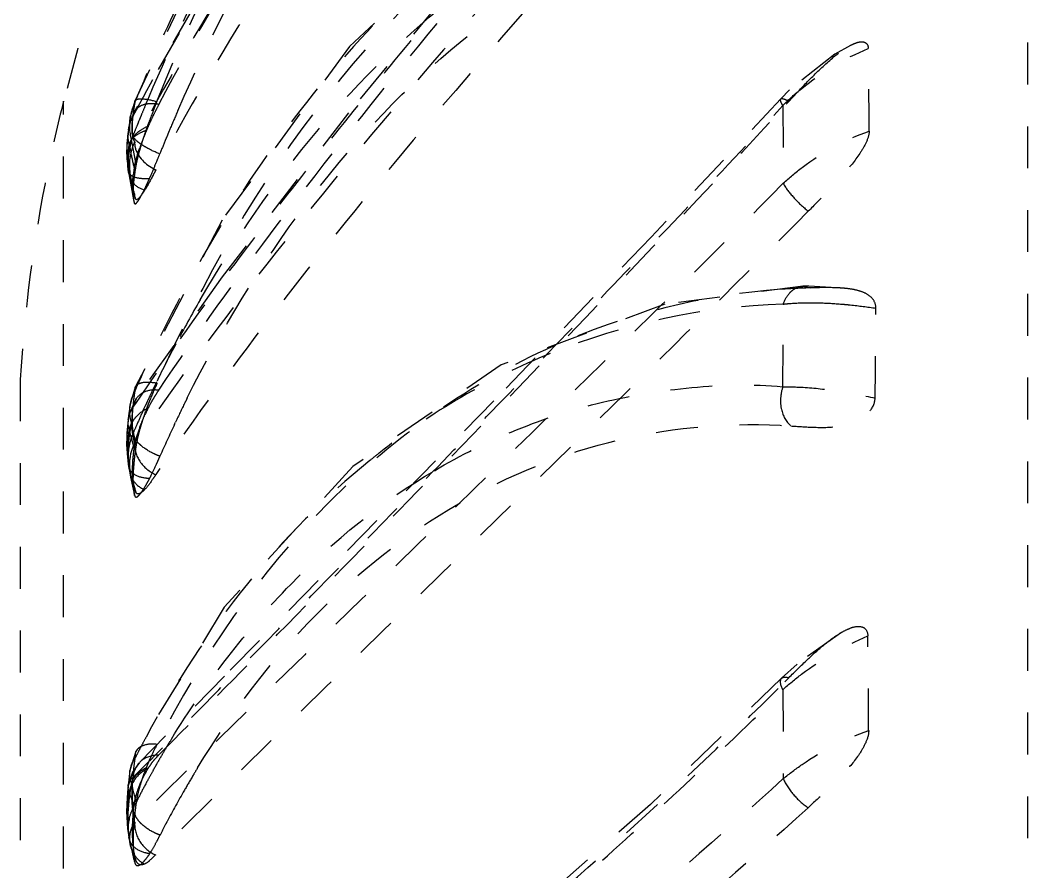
# Model space of a CAD drawing. Header units: millimetres. Extents: x 723 to 11228, y -2384 to 1578.
# Drawn here: x 4627.91 to 4667.21, y -679.87 to -646.64 of the extents above; entities that cross this region are included whole.
import ezdxf

# ---------------------------------------------------------------- set-up
doc = ezdxf.new("R2010")
doc.units = ezdxf.units.MM
doc.header["$LTSCALE"] = 16.335
doc.linetypes.add('HIDDEN', pattern=[0.2, 0.1, -0.1])
doc.layers.add('DEFAULT_2', color=8, linetype='HIDDEN')

msp = doc.modelspace()

# ---------------------------------------------------------------- linework, layer by layer
at = {"layer": 'DEFAULT_2', "color": 8, "linetype": 'HIDDEN'}
for p, q in [((4667.211, -868.043), (4667.211, -595.446)), ((4629.606, -813.679), (4629.606, -649.81)), ((4632.384, -649.801), (4632.218, -650.382)), ((4632.381, -649.864), (4632.384, -649.801)), ((4632.384, -649.801), (4632.384, -649.801)), ((4632.899, -649.719), (4632.924, -649.659)), ((4657.576, -649.72), (4657.576, -649.72)), ((4657.656, -649.973), (4657.673, -653.009)), ((4657.79, -649.923), (4657.892, -649.813)), ((4632.363, -650.224), (4632.309, -650.399)), ((4632.363, -650.224), (4632.363, -650.224)), ((4632.531, -650.605), (4632.562, -650.528)), ((4632.434, -652.274), (4632.255, -651.301)), ((4632.125, -652.494), (4632.331, -653.648)), ((4632.125, -652.495), (4632.167, -652.62)), ((4632.148, -652.615), (4632.327, -653.43)), ((4632.255, -652.887), (4632.148, -652.616)), ((4632.375, -653.794), (4632.316, -653.461)), ((4632.422, -653.635), (4632.329, -653.427)), ((4632.331, -653.648), (4632.375, -653.794)), ((4658.441, -657.025), (4658.443, -657.025)), ((4658.443, -657.025), (4658.741, -657.086)), ((4657.656, -660.948), (4657.673, -657.72)), ((4627.912, -660.656), (4627.912, -802.833)), ((4632.399, -660.964), (4632.203, -661.635)), ((4632.381, -661.115), (4632.398, -660.964)), ((4632.44, -660.983), (4632.381, -661.115)), ((4632.398, -660.964), (4632.399, -660.964)), ((4632.965, -661.315), (4633.004, -661.233)), ((4632.203, -661.635), (4632.203, -661.634)), ((4632.429, -661.419), (4632.309, -661.759)), ((4632.43, -661.418), (4632.429, -661.419)), ((4632.711, -661.865), (4632.749, -661.782)), ((4632.749, -661.782), (4632.786, -661.701)), ((4632.128, -662.224), (4632.129, -662.217)), ((4633.935, -662.403), (4633.974, -662.321)), ((4632.361, -663.328), (4632.295, -663.097)), ((4632.145, -664.027), (4632.356, -665.093)), ((4632.146, -664.029), (4632.167, -664.117)), ((4632.203, -664.301), (4632.167, -664.117)), ((4632.235, -664.467), (4632.203, -664.301)), ((4632.205, -664.301), (4632.375, -664.924)), ((4632.255, -664.457), (4632.205, -664.303)), ((4632.307, -664.828), (4632.235, -664.467)), ((4632.352, -665.058), (4632.307, -664.828)), ((4632.42, -665.054), (4632.377, -664.919)), ((4632.377, -665.187), (4632.352, -665.058)), ((4632.356, -665.093), (4632.377, -665.187)), ((4657.608, -672.317), (4657.609, -672.316)), ((4657.73, -672.452), (4657.887, -672.295)), ((4657.656, -672.761), (4657.673, -676.231)), ((4632.427, -675.174), (4632.195, -675.908)), ((4632.381, -675.454), (4632.427, -675.174)), ((4632.427, -675.174), (4632.427, -675.174)), ((4632.195, -675.908), (4632.195, -675.908)), ((4633.094, -675.914), (4633.119, -675.869)), ((4632.124, -676.518), (4632.125, -676.516)), ((4632.35, -677.323), (4632.381, -677.26)), ((4632.167, -678.57), (4632.153, -678.503)), ((4632.198, -678.703), (4632.167, -678.57)), ((4632.222, -678.86), (4632.278, -679.037)), ((4632.224, -678.866), (4632.222, -678.86)), ((4632.255, -678.967), (4632.224, -678.866)), ((4632.267, -679), (4632.236, -678.864)), ((4632.255, -678.967), (4632.278, -679.037))]:
    msp.add_line(p, q, dxfattribs=at)
for points in [[(4657.569, -615.948), (4652.509, -621.678), (4646.338, -629.184), (4640.661, -636.805), (4635.723, -644.315), (4632.363, -650.224)], [(4657.973, -620.336), (4652.679, -623.315), (4646.375, -628.414), (4640.658, -634.917), (4635.73, -642.659), (4632.384, -649.801)], [(4657.564, -630.652), (4652.523, -636.318), (4646.373, -643.415), (4640.712, -650.266), (4635.785, -656.661), (4632.429, -661.419)], [(4658.185, -636.608), (4652.859, -638.49), (4646.512, -642.309), (4640.755, -647.668), (4635.784, -654.444), (4632.398, -660.964)], [(4660.298, -647.627), (4659.687, -647.976), (4657.918, -649.367), (4657.576, -649.72)], [(4657.576, -649.72), (4652.526, -655.107), (4646.389, -661.496)], [(4632.218, -650.38), (4632.203, -650.464), (4632.102, -651.171), (4632.066, -651.801), (4632.109, -652.401), (4632.125, -652.495)], [(4632.363, -650.224), (4632.204, -650.614), (4632.136, -650.929)], [(4632.137, -650.923), (4632.079, -651.445), (4632.073, -652.056), (4632.148, -652.614)], [(4658.443, -657.025), (4653.058, -657.723), (4646.677, -660.086), (4640.888, -664.052), (4635.872, -669.548), (4632.427, -675.174)], [(4660.183, -657.117), (4658.664, -657.022), (4658.441, -657.025)], [(4632.204, -661.634), (4632.14, -662.084), (4632.083, -662.661), (4632.066, -663.199), (4632.096, -663.708), (4632.145, -664.027)], [(4632.43, -661.418), (4632.176, -661.976), (4632.128, -662.224)], [(4646.389, -661.496), (4635.879, -672.237), (4632.574, -675.593)], [(4632.129, -662.217), (4632.079, -662.75), (4632.071, -663.397), (4632.141, -664.022), (4632.203, -664.295)], [(4659.948, -670.524), (4658.209, -671.759), (4657.608, -672.317)], [(4657.609, -672.316), (4652.492, -677.239), (4646.358, -682.643), (4640.794, -687.055), (4636.04, -690.345), (4632.904, -692.124)], [(4632.195, -675.908), (4632.097, -676.756), (4632.066, -677.507), (4632.104, -678.186), (4632.153, -678.503)], [(4632.571, -675.596), (4632.29, -675.98), (4632.125, -676.516)], [(4632.124, -676.518), (4632.072, -677.19), (4632.081, -677.958), (4632.187, -678.71), (4632.224, -678.868)]]:
    msp.add_lwpolyline(points, dxfattribs=at)
for centre, radius, start, end in [((4722.236, -673.696), 95.66, 125.11487, 165.54039), ((4698.424, -676.515), 71.217, 154.40753, 157.69983), ((4416.7, -651.808), 244.323, 0.19642, 0.95117), ((4699.833, -677.113), 72.748, 157.68542, 158.00198), ((4634.263, -650.741), 2.077, 155.0032, 169.9005), ((4691.237, -674.474), 63.373, 157.25172, 157.61208), ((4691.457, -674.566), 63.612, 157.00838, 157.25179), ((4647.594, -657.458), 16.136, 152.189, 153.2882), ((4691.051, -674.397), 63.172, 157.61217, 157.79987), ((4644.268, -655.789), 12.415, 153.2684, 154.7176), ((4698.233, -677.973), 69.933, 156.58911, 157.20331), ((4690.735, -674.269), 62.831, 158.04467, 158.41814), ((4690.892, -674.332), 63, 157.87592, 158.04476), ((4645.584, -656.258), 13.808, 156.6428, 157.9767), ((4646.671, -655.76), 14.668, 160.1201, 160.831), ((4649.313, -656.714), 17.478, 159.6574, 160.1242), ((4641.968, -654.701), 9.871, 154.7261, 156.618), ((4633.596, -651.131), 1.473, 172.114, 179.4948), ((4634.697, -652.117), 2.574, 158.1151, 169.3143), ((4644.668, -655.889), 12.82, 157.9688, 159.3073), ((4648.55, -656.416), 16.658, 160.822, 162.1976), ((4698.903, -678.255), 70.659, 157.42617, 157.57708), ((4698.699, -678.17), 70.439, 157.20283, 157.42621), ((4646.365, -648.789), 14.453, 190.7863, 192.0482), ((4643.016, -655.268), 11.055, 159.2972, 160.7299), ((4645.758, -655.519), 13.726, 162.1971, 163.3423), ((4699.243, -678.394), 71.027, 157.57737, 158.06338), ((4634.764, -652.131), 2.642, 169.2784, 179.6315), ((4642.592, -654.577), 10.423, 163.3171, 164.8539), ((4561.444, -622.926), 77.517, 337.81128, 338.08277), ((4634.83, -652.13), 2.708, 179.6735, 190.4254), ((4703.641, -640.371), 72.516, 189.72441, 190.03637), ((4639.062, -653.435), 6.779, 171.1611, 173.3893), ((4846.051, -614.954), 217.177, 190.09174, 190.21286), ((4619.855, -646.975), 14.348, 334.7891, 335.3448), ((4617.406, -645.851), 17.043, 335.3432, 335.8157), ((4659.453, -683.527), 26.449, 94.0354, 113.9904), ((4659.491, -683.893), 26.817, 92.2218, 94.0618), ((4659.494, -683.966), 26.89, 91.6064, 92.2223), ((4659.411, -680.609), 23.532, 90.635, 91.6332), ((4680.299, -683.703), 52.364, 150.037, 152.1789), ((4658.516, -684.077), 26.371, 91.8313, 112.1312), ((4364.723, -656.822), 296.566, 359.11816, 359.79538), ((4678.096, -682.536), 49.871, 152.1831, 154.1066), ((4658.769, -684.738), 27.078, 112.1002, 120.2446), ((4685.454, -684.514), 58.002, 155.53414, 155.74876), ((4685.66, -684.607), 58.228, 155.74883, 156.06394), ((4677.119, -682.057), 48.783, 154.3666, 154.7301), ((4677.287, -682.138), 48.969, 154.1124, 154.3666), ((4633.726, -661.87), 1.541, 151.1721, 171.1887), ((4676.901, -681.955), 48.542, 154.8378, 155.1989), ((4638.366, -664.55), 6.128, 147.9366, 150.4596), ((4639.766, -665.423), 7.777, 146.0393, 147.9657), ((4682.546, -685.239), 53.707, 153.626, 153.8542), ((4659.257, -685.592), 28.062, 120.2283, 128.1727), ((4639.996, -665.289), 7.914, 153.7079, 155.7893), ((4676.802, -681.909), 48.433, 155.199, 155.3397), ((4641.911, -665.137), 9.666, 159.573, 160.077), ((4643.059, -665.567), 10.892, 158.6515, 159.5623), ((4637.531, -664.074), 5.166, 150.4892, 153.6769), ((4644.935, -666.299), 12.906, 158.1534, 158.6585), ((4683.146, -685.532), 54.375, 153.8555, 154.7307), ((4676.615, -681.824), 48.227, 155.5535, 156.2331), ((4643.36, -665.69), 11.217, 161.7409, 162.3332), ((4644.193, -665.967), 12.094, 160.0667, 161.7322), ((4633.007, -662.328), 0.885, 173.2215, 179.3553), ((4676.499, -681.772), 48.1, 156.2333, 156.7365), ((4638.234, -664.61), 6.026, 159.8676, 162.1699), ((4640.734, -664.898), 8.473, 163.4345, 165.3889), ((4642.468, -665.407), 10.28, 162.3259, 163.4683), ((4684.494, -686.164), 55.863, 154.8278, 156.2416), ((4634.301, -663.652), 2.177, 156.2211, 166.4029), ((4634.362, -663.669), 2.24, 166.3509, 179.591), ((4633.281, -662.4), 1.057, 215.5211, 218.8131), ((4634.412, -663.667), 2.29, 179.6402, 191.3404), ((4602.266, -650.015), 33.96, 335.7426, 336.1352), ((4586.847, -643.181), 50.826, 336.1226, 336.241), ((4660.106, -686.722), 29.475, 128.1116, 129.0233), ((4907.39, -589.562), 285.146, 195.22771, 195.35261), ((4626.004, -660.876), 7.855, 331.1289, 332.3167), ((4636.195, -664.567), 3.882, 180.8325, 182.3631), ((4627.24, -661.555), 6.445, 330.3706, 331.1127), ((4337.296, -675.328), 323.708, 0.17241, 0.82587), ((4670.034, -694.643), 42.26, 151.6993, 152.1708), ((4663.763, -693.054), 35.135, 148.4879, 149.1531), ((4670.319, -694.794), 42.583, 152.1708, 152.6256), ((4663.414, -692.846), 34.728, 149.1534, 149.721), ((4633.337, -676.13), 1.171, 144.7074, 150.4602), ((4670.573, -694.925), 42.869, 152.6255, 152.9862), ((4633.162, -676.167), 0.822, 127.3924, 135.7243), ((4639.835, -678.604), 7.547, 155.604, 157.4929), ((4635.752, -677.738), 3.439, 135.2393, 138.729), ((4663.157, -692.695), 34.43, 149.7211, 150.2601), ((4633.144, -676.045), 0.959, 162.1917, 171.8081), ((4640.613, -678.89), 8.375, 158.3339, 160.6051), ((4636.562, -678.068), 4.292, 148.7197, 152.0002), ((4638.817, -678.177), 6.443, 157.5341, 158.3363), ((4662.766, -692.474), 33.98, 150.8335, 151.5383), ((4635.068, -677.162), 2.544, 143.265, 148.6918), ((4662.962, -692.584), 34.206, 150.2603, 150.747), ((4666.974, -695.424), 37.653, 148.607, 149.1232), ((4639.806, -678.618), 7.524, 162.1804, 162.8811), ((4662.613, -692.391), 33.807, 151.5383, 152.5109), ((4640.199, -678.746), 7.937, 160.5993, 162.1716), ((4667.531, -695.756), 38.301, 149.1246, 150.1333), ((4309.82, -754.917), 331.857, 13.55169, 13.68563), ((4637.54, -677.995), 5.174, 165.2566, 168.1338), ((4639.012, -678.378), 6.694, 162.843, 165.2911), ((4668.672, -696.407), 39.615, 150.139, 152.1467), ((4662.544, -692.356), 33.729, 152.5112, 153.4144), ((4662.559, -692.363), 33.746, 153.5337, 153.6892), ((4633.823, -678.181), 1.701, 166.6264, 190.7931), ((4633.348, -677.177), 1.071, 204.6729, 210.0562), ((4669.525, -696.863), 40.583, 152.1394, 152.3195), ((4669.862, -697.039), 40.963, 152.3202, 152.982), ((4615.854, -669.519), 19.652, 332.166, 333.0326), ((4555.073, -696.828), 79.227, 13.10496, 13.22459), ((4722.982, -644.79), 96.951, 200.64171, 200.9119), ((4638.175, -678.684), 5.86, 181.0911, 181.9164)]:
    msp.add_arc(centre, radius, start, end, dxfattribs=at)
for points, knots in [([(4632.309, -650.399), (4633.03, -649.047), (4634.561, -646.269), (4637.124, -642.093), (4639.999, -637.794), (4643.143, -633.412), (4646.531, -628.998), (4650.104, -624.587), (4653.818, -620.227), (4656.382, -617.384), (4657.656, -615.958)], [0, 0, 0, 0, 0.107216, 0.221933, 0.342767, 0.469025, 0.599271, 0.7321, 0.866188, 1, 1, 1, 1]), ([(4633.322, -649.93), (4634.758, -647.206), (4638.076, -641.593), (4646.007, -630.191), (4652.967, -621.898), (4657.908, -616.429)], [0, 0, 0, 0, 0.221833, 0.469016, 1, 1, 1, 1]), ([(4657.673, -617.753), (4655.081, -620.518), (4650.082, -626.088), (4643.189, -634.595), (4637.248, -642.986), (4633.849, -648.635), (4632.381, -651.39)], [0, 0, 0, 0, 0.269467, 0.53195, 0.778065, 1, 1, 1, 1]), ([(4658.665, -618.624), (4653.508, -624.115), (4646.28, -632.468), (4638.083, -644.021), (4634.678, -649.714), (4633.208, -652.487)], [0, 0, 0, 0, 0.532119, 0.778323, 1, 1, 1, 1]), ([(4634.057, -650.187), (4635.38, -647.133), (4638.386, -641.367), (4645.611, -631.779), (4652.807, -626.295), (4657.956, -624.271)], [0, 0, 0, 0, 0.27747, 0.53875, 1, 1, 1, 1]), ([(4633.243, -649.823), (4635.022, -645.402), (4639.279, -637.176), (4645.315, -630.102), (4648.624, -627.169)], [0, 0, 0, 0, 0.518704, 1, 1, 1, 1]), ([(4632.309, -661.759), (4633.048, -660.685), (4634.599, -658.419), (4637.162, -654.957), (4640.036, -651.271), (4643.178, -647.392), (4646.565, -643.365), (4650.136, -639.22), (4653.849, -635), (4656.397, -632.194), (4657.656, -630.759)], [0, 0, 0, 0, 0.097597, 0.20555, 0.322387, 0.447466, 0.579245, 0.716276, 0.857062, 1, 1, 1, 1]), ([(4633.316, -661.078), (4634.804, -658.867), (4638.213, -654.162), (4646.305, -644.011), (4653.125, -636.268), (4657.899, -630.915)], [0, 0, 0, 0, 0.20539, 0.447368, 1, 1, 1, 1]), ([(4657.673, -633.228), (4655.121, -635.934), (4650.203, -641.224), (4643.321, -648.992), (4637.389, -656.228), (4633.901, -660.93), (4632.381, -663.158)], [0, 0, 0, 0, 0.284497, 0.552486, 0.793712, 1, 1, 1, 1]), ([(4658.655, -634.229), (4653.659, -639.52), (4646.574, -647.214), (4638.221, -657.39), (4634.724, -662.13), (4633.202, -664.373)], [0, 0, 0, 0, 0.552834, 0.794125, 1, 1, 1, 1]), ([(4632.924, -649.659), (4633.852, -647.48), (4635.907, -643.292), (4638.394, -639.344), (4639.734, -637.49)], [0, 0, 0, 0, 0.508798, 1, 1, 1, 1]), ([(4649.24, -640.704), (4647.504, -641.758), (4644.137, -644.242), (4639.676, -648.854), (4635.772, -654.319), (4633.627, -658.367), (4632.66, -660.493)], [0, 0, 0, 0, 0.232815, 0.476628, 0.732384, 1, 1, 1, 1]), ([(4648.659, -641.286), (4645.353, -643.536), (4639.228, -649.463), (4635.007, -656.801), (4633.249, -660.804)], [0, 0, 0, 0, 0.477711, 1, 1, 1, 1]), ([(4634.429, -661.381), (4635.743, -658.731), (4638.708, -653.812), (4644.352, -647.695), (4650.814, -643.365), (4655.596, -641.792), (4657.964, -641.399)], [0, 0, 0, 0, 0.277492, 0.535302, 0.774794, 1, 1, 1, 1]), ([(4634.934, -657.55), (4636.279, -655.216), (4639.235, -650.882), (4642.983, -647.192), (4644.966, -645.634)], [0, 0, 0, 0, 0.516525, 1, 1, 1, 1]), ([(4658.624, -649.038), (4658.886, -648.769), (4659.407, -648.259), (4659.982, -647.792), (4660.298, -647.626)], [0, 0, 0, 0, 0.513025, 1, 1, 1, 1]), ([(4660.298, -647.626), (4660.373, -647.587), (4660.52, -647.522), (4660.737, -647.468), (4660.954, -647.539), (4660.987, -647.685), (4660.988, -647.753)], [0, 0, 0, 0, 0.294391, 0.552686, 0.765875, 1, 1, 1, 1]), ([(4657.656, -649.973), (4657.89, -649.738), (4658.886, -648.84), (4660.058, -648.138), (4660.989, -647.752)], [0, 0, 0, 0, 0.247368, 1, 1, 1, 1]), ([(4629.606, -649.809), (4629.376, -650.703), (4628.553, -654.273), (4628.083, -657.922), (4627.912, -660.656)], [0, 0, 0, 0, 0.252037, 1, 1, 1, 1]), ([(4632.381, -649.864), (4632.365, -649.959), (4632.315, -650.286), (4632.272, -650.616), (4632.275, -650.85)], [0, 0, 0, 0, 0.293491, 1, 1, 1, 1]), ([(4632.309, -676.178), (4633.071, -675.441), (4634.645, -673.788), (4637.206, -671.191), (4640.077, -668.276), (4643.215, -665.066), (4646.601, -661.601), (4650.17, -657.9), (4653.881, -654.002), (4656.411, -651.355), (4657.656, -649.973)], [0, 0, 0, 0, 0.087211, 0.187759, 0.300157, 0.42383, 0.55718, 0.698745, 0.846899, 1, 1, 1, 1]), ([(4633.321, -649.932), (4633.222, -649.912), (4633.026, -649.893), (4632.745, -649.924), (4632.508, -650.033), (4632.401, -650.159), (4632.365, -650.225)], [0, 0, 0, 0, 0.283134, 0.551791, 0.788421, 1, 1, 1, 1]), ([(4632.386, -649.801), (4632.401, -649.767), (4632.5, -649.71), (4632.797, -649.709), (4633.055, -649.767), (4633.243, -649.823)], [0, 0, 0, 0, 0.126104, 0.339934, 1, 1, 1, 1]), ([(4633.31, -675.316), (4634.863, -673.749), (4638.355, -670.195), (4646.58, -661.794), (4653.2, -654.907), (4657.79, -649.923)], [0, 0, 0, 0, 0.187655, 0.423747, 1, 1, 1, 1]), ([(4657.656, -649.973), (4657.624, -649.923), (4657.58, -649.852), (4657.556, -649.744), (4657.576, -649.72)], [0, 0, 0, 0, 0.653507, 1, 1, 1, 1]), ([(4657.576, -649.72), (4657.601, -649.691), (4657.744, -649.726), (4657.829, -649.774), (4657.893, -649.812)], [0, 0, 0, 0, 0.341394, 1, 1, 1, 1]), ([(4632.137, -650.923), (4632.156, -650.788), (4632.208, -650.608), (4632.287, -650.442), (4632.309, -650.399)], [0, 0, 0, 0, 0.741712, 1, 1, 1, 1]), ([(4632.381, -651.39), (4632.354, -651.339), (4632.289, -651.178), (4632.263, -650.839), (4632.29, -650.562), (4632.309, -650.399)], [0, 0, 0, 0, 0.170233, 0.512761, 1, 1, 1, 1]), ([(4632.255, -651.301), (4632.305, -651.222), (4632.492, -651.083), (4632.694, -650.988), (4632.816, -650.943)], [0, 0, 0, 0, 0.417583, 1, 1, 1, 1]), ([(4632.561, -650.976), (4632.536, -650.994), (4632.443, -651.066), (4632.359, -651.15), (4632.305, -651.219)], [0, 0, 0, 0, 0.261628, 1, 1, 1, 1]), ([(4657.673, -653.009), (4657.909, -652.79), (4658.914, -651.945), (4660.091, -651.303), (4661.023, -650.97)], [0, 0, 0, 0, 0.245636, 1, 1, 1, 1]), ([(4661.022, -650.97), (4661.023, -651.123), (4660.909, -651.436), (4660.574, -652), (4660.036, -652.656), (4659.348, -653.388), (4658.88, -653.864), (4658.647, -654.099)], [0, 0, 0, 0, 0.114718, 0.241532, 0.497396, 0.75001, 1, 1, 1, 1]), ([(4632.255, -651.301), (4632.202, -651.534), (4632.125, -651.924), (4632.095, -652.329), (4632.123, -652.487)], [0, 0, 0, 0, 0.597829, 1, 1, 1, 1]), ([(4632.11, -652.071), (4632.112, -652.027), (4632.122, -651.834), (4632.145, -651.642), (4632.167, -651.494)], [0, 0, 0, 0, 0.229676, 1, 1, 1, 1]), ([(4632.255, -652.887), (4632.164, -652.52), (4632.162, -651.986), (4632.329, -651.507), (4632.381, -651.39)], [0, 0, 0, 0, 0.746678, 1, 1, 1, 1]), ([(4632.305, -651.219), (4632.288, -651.241), (4632.228, -651.325), (4632.182, -651.421), (4632.167, -651.494)], [0, 0, 0, 0, 0.272413, 1, 1, 1, 1]), ([(4632.381, -651.39), (4632.37, -651.486), (4632.45, -651.969), (4632.867, -652.326), (4633.207, -652.49)], [0, 0, 0, 0, 0.203616, 1, 1, 1, 1]), ([(4632.624, -651.486), (4632.604, -651.472), (4632.532, -651.421), (4632.464, -651.365), (4632.419, -651.32)], [0, 0, 0, 0, 0.280188, 1, 1, 1, 1]), ([(4633.358, -651.86), (4633.161, -651.784), (4632.911, -651.667), (4632.677, -651.523), (4632.624, -651.486)], [0, 0, 0, 0, 0.767706, 1, 1, 1, 1]), ([(4632.364, -652.393), (4632.373, -652.335), (4632.429, -652.072), (4632.512, -651.816), (4632.581, -651.619)], [0, 0, 0, 0, 0.221154, 1, 1, 1, 1]), ([(4632.148, -652.615), (4632.14, -652.576), (4632.109, -652.397), (4632.105, -652.214), (4632.11, -652.071)], [0, 0, 0, 0, 0.215318, 1, 1, 1, 1]), ([(4632.433, -652.274), (4632.422, -652.339), (4632.381, -652.581), (4632.347, -652.824), (4632.331, -653.002)], [0, 0, 0, 0, 0.268849, 1, 1, 1, 1]), ([(4632.953, -652.833), (4632.975, -652.782), (4633.067, -652.573), (4633.155, -652.361), (4633.22, -652.201)], [0, 0, 0, 0, 0.241715, 1, 1, 1, 1]), ([(4632.306, -652.744), (4632.289, -652.735), (4632.234, -652.706), (4632.184, -652.66), (4632.167, -652.62)], [0, 0, 0, 0, 0.301984, 1, 1, 1, 1]), ([(4632.303, -652.963), (4632.304, -652.939), (4632.309, -652.836), (4632.319, -652.733), (4632.328, -652.655)], [0, 0, 0, 0, 0.233217, 1, 1, 1, 1]), ([(4633.208, -652.487), (4633.171, -652.557), (4633.031, -652.82), (4632.891, -653.084), (4632.775, -653.269)], [0, 0, 0, 0, 0.265986, 1, 1, 1, 1]), ([(4632.255, -652.887), (4632.274, -652.931), (4632.395, -653.118), (4632.608, -653.227), (4632.774, -653.271)], [0, 0, 0, 0, 0.220347, 1, 1, 1, 1]), ([(4632.328, -653.428), (4632.322, -653.397), (4632.296, -653.243), (4632.297, -653.087), (4632.303, -652.963)], [0, 0, 0, 0, 0.202882, 1, 1, 1, 1]), ([(4632.331, -653.002), (4632.327, -653.037), (4632.317, -653.165), (4632.31, -653.293), (4632.311, -653.387)], [0, 0, 0, 0, 0.272168, 1, 1, 1, 1]), ([(4632.953, -652.833), (4632.896, -652.835), (4632.695, -652.835), (4632.489, -652.815), (4632.354, -652.764)], [0, 0, 0, 0, 0.28223, 1, 1, 1, 1]), ([(4632.375, -653.794), (4632.381, -653.804), (4632.419, -653.817), (4632.461, -653.761), (4632.514, -653.697), (4632.598, -653.559), (4632.707, -653.356), (4632.792, -653.18), (4632.836, -653.087)], [0, 0, 0, 0, 0.039285, 0.105638, 0.208364, 0.337553, 0.64724, 1, 1, 1, 1]), ([(4657.673, -653.009), (4655.161, -655.539), (4646.759, -663.873), (4638.252, -672.1), (4632.381, -677.923)], [0, 0, 0, 0, 0.301232, 1, 1, 1, 1]), ([(4657.673, -653.009), (4657.777, -653.208), (4658.087, -653.594), (4658.439, -653.934), (4658.647, -654.098)], [0, 0, 0, 0, 0.458426, 1, 1, 1, 1]), ([(4632.775, -653.269), (4632.713, -653.368), (4632.652, -653.474), (4632.46, -653.677), (4632.422, -653.635)], [0, 0, 0, 0, 0.675272, 1, 1, 1, 1]), ([(4658.647, -654.099), (4656.114, -656.649), (4647.654, -665.041), (4639.091, -673.328), (4633.197, -679.204)], [0, 0, 0, 0, 0.301614, 1, 1, 1, 1]), ([(4658.043, -657.172), (4658.073, -657.149), (4658.192, -657.07), (4658.336, -657.032), (4658.442, -657.028)], [0, 0, 0, 0, 0.262224, 1, 1, 1, 1]), ([(4657.673, -657.72), (4657.726, -657.56), (4657.838, -657.358), (4658, -657.205), (4658.043, -657.172)], [0, 0, 0, 0, 0.757743, 1, 1, 1, 1]), ([(4661.288, -657.881), (4661.289, -657.751), (4661.193, -657.496), (4660.882, -657.284), (4660.542, -657.171), (4660.304, -657.132), (4660.183, -657.117)], [0, 0, 0, 0, 0.267363, 0.50698, 0.750039, 1, 1, 1, 1]), ([(4657.673, -657.72), (4657.76, -657.711), (4658.126, -657.677), (4658.494, -657.666), (4658.775, -657.666)], [0, 0, 0, 0, 0.236564, 1, 1, 1, 1]), ([(4658.775, -657.666), (4658.87, -657.667), (4659.267, -657.673), (4659.663, -657.696), (4659.963, -657.721)], [0, 0, 0, 0, 0.24046, 1, 1, 1, 1]), ([(4659.963, -657.721), (4660.071, -657.731), (4660.514, -657.773), (4660.956, -657.831), (4661.289, -657.881)], [0, 0, 0, 0, 0.243313, 1, 1, 1, 1]), ([(4648.699, -659.363), (4647.093, -660.076), (4643.968, -661.852), (4638.281, -666.673), (4635, -671.447), (4633.254, -674.884)], [0, 0, 0, 0, 0.236731, 0.480635, 1, 1, 1, 1]), ([(4632.401, -660.965), (4632.423, -660.916), (4632.544, -660.79), (4632.863, -660.745), (4633.111, -660.773), (4633.249, -660.804)], [0, 0, 0, 0, 0.176356, 0.535486, 1, 1, 1, 1]), ([(4644.066, -664.219), (4645.093, -663.612), (4647.219, -662.546), (4650.609, -661.462), (4654.105, -660.897), (4656.479, -660.83), (4657.656, -660.948)], [0, 0, 0, 0, 0.252369, 0.501007, 0.749776, 1, 1, 1, 1]), ([(4657.656, -660.948), (4657.607, -661.085), (4657.552, -661.38), (4657.579, -661.924), (4657.779, -662.315), (4657.972, -662.472)], [0, 0, 0, 0, 0.266842, 0.542195, 1, 1, 1, 1]), ([(4657.656, -660.948), (4657.92, -660.945), (4658.633, -660.961), (4659.836, -661.102), (4660.767, -661.276), (4661.253, -661.387)], [0, 0, 0, 0, 0.218103, 0.588212, 1, 1, 1, 1]), ([(4632.381, -661.115), (4632.373, -661.172), (4632.343, -661.389), (4632.317, -661.606), (4632.302, -661.767)], [0, 0, 0, 0, 0.261072, 1, 1, 1, 1]), ([(4633.314, -661.08), (4633.145, -661.059), (4632.804, -661.081), (4632.519, -661.289), (4632.432, -661.42)], [0, 0, 0, 0, 0.520619, 1, 1, 1, 1]), ([(4657.971, -662.472), (4658.247, -662.491), (4658.809, -662.53), (4659.527, -662.538), (4660.128, -662.445), (4660.61, -662.277), (4661.066, -661.957), (4661.25, -661.58), (4661.253, -661.387)], [0, 0, 0, 0, 0.218938, 0.445842, 0.566666, 0.697849, 0.846879, 1, 1, 1, 1]), ([(4632.129, -662.217), (4632.134, -662.178), (4632.165, -662.016), (4632.24, -661.864), (4632.309, -661.759)], [0, 0, 0, 0, 0.23833, 1, 1, 1, 1]), ([(4632.381, -663.158), (4632.326, -662.963), (4632.248, -662.496), (4632.283, -662.025), (4632.309, -661.759)], [0, 0, 0, 0, 0.430374, 1, 1, 1, 1]), ([(4632.302, -661.767), (4632.298, -661.818), (4632.282, -662.004), (4632.274, -662.192), (4632.275, -662.328)], [0, 0, 0, 0, 0.272546, 1, 1, 1, 1]), ([(4632.899, -661.785), (4632.718, -661.862), (4632.499, -662.023), (4632.338, -662.229), (4632.304, -662.282)], [0, 0, 0, 0, 0.756808, 1, 1, 1, 1]), ([(4632.576, -662.537), (4632.592, -662.493), (4632.655, -662.327), (4632.724, -662.163), (4632.778, -662.043)], [0, 0, 0, 0, 0.259851, 1, 1, 1, 1]), ([(4632.255, -662.335), (4632.193, -662.655), (4632.105, -663.214), (4632.098, -663.788), (4632.145, -664.024)], [0, 0, 0, 0, 0.575662, 1, 1, 1, 1]), ([(4632.304, -662.282), (4632.286, -662.309), (4632.225, -662.411), (4632.181, -662.524), (4632.167, -662.611)], [0, 0, 0, 0, 0.264501, 1, 1, 1, 1]), ([(4632.275, -662.328), (4632.275, -662.368), (4632.279, -662.518), (4632.293, -662.667), (4632.309, -662.774)], [0, 0, 0, 0, 0.273649, 1, 1, 1, 1]), ([(4634.833, -675.81), (4636.143, -673.663), (4639.11, -669.747), (4644.752, -665.276), (4651.182, -662.679), (4655.737, -662.319), (4657.971, -662.472)], [0, 0, 0, 0, 0.268969, 0.520031, 0.760593, 1, 1, 1, 1]), ([(4632.11, -663.305), (4632.112, -663.25), (4632.122, -663.018), (4632.145, -662.786), (4632.167, -662.611)], [0, 0, 0, 0, 0.236811, 1, 1, 1, 1]), ([(4632.295, -663.097), (4632.284, -663.059), (4632.237, -662.898), (4632.196, -662.735), (4632.167, -662.611)], [0, 0, 0, 0, 0.238286, 1, 1, 1, 1]), ([(4632.42, -663.014), (4632.405, -662.994), (4632.357, -662.92), (4632.319, -662.837), (4632.309, -662.774)], [0, 0, 0, 0, 0.289251, 1, 1, 1, 1]), ([(4632.137, -663.947), (4632.131, -663.898), (4632.109, -663.685), (4632.105, -663.47), (4632.11, -663.305)], [0, 0, 0, 0, 0.230457, 1, 1, 1, 1]), ([(4632.255, -664.457), (4632.195, -664.245), (4632.15, -663.793), (4632.278, -663.356), (4632.381, -663.158)], [0, 0, 0, 0, 0.496182, 1, 1, 1, 1]), ([(4632.3, -664.022), (4632.302, -663.968), (4632.314, -663.735), (4632.338, -663.503), (4632.361, -663.326)], [0, 0, 0, 0, 0.232614, 1, 1, 1, 1]), ([(4632.436, -663.22), (4632.424, -663.295), (4632.382, -663.581), (4632.349, -663.868), (4632.333, -664.081)], [0, 0, 0, 0, 0.261945, 1, 1, 1, 1]), ([(4632.381, -663.158), (4632.359, -663.397), (4632.538, -663.924), (4632.955, -664.261), (4633.201, -664.375)], [0, 0, 0, 0, 0.469895, 1, 1, 1, 1]), ([(4632.655, -663.261), (4632.636, -663.245), (4632.565, -663.184), (4632.5, -663.116), (4632.457, -663.063)], [0, 0, 0, 0, 0.267067, 1, 1, 1, 1]), ([(4633.365, -663.658), (4633.302, -663.635), (4633.051, -663.531), (4632.813, -663.392), (4632.655, -663.261)], [0, 0, 0, 0, 0.245601, 1, 1, 1, 1]), ([(4632.204, -664.296), (4632.196, -664.269), (4632.168, -664.154), (4632.148, -664.037), (4632.137, -663.947)], [0, 0, 0, 0, 0.233239, 1, 1, 1, 1]), ([(4632.376, -664.921), (4632.36, -664.863), (4632.297, -664.567), (4632.292, -664.263), (4632.3, -664.022)], [0, 0, 0, 0, 0.202644, 1, 1, 1, 1]), ([(4632.333, -664.081), (4632.329, -664.129), (4632.317, -664.31), (4632.311, -664.491), (4632.313, -664.624)], [0, 0, 0, 0, 0.266327, 1, 1, 1, 1]), ([(4641.548, -663.823), (4639.794, -665.244), (4636.513, -668.59), (4633.957, -672.504), (4632.825, -674.607)], [0, 0, 0, 0, 0.485826, 1, 1, 1, 1]), ([(4632.96, -664.525), (4632.983, -664.482), (4633.076, -664.298), (4633.163, -664.11), (4633.227, -663.967)], [0, 0, 0, 0, 0.237562, 1, 1, 1, 1]), ([(4632.255, -664.457), (4632.273, -664.511), (4632.383, -664.731), (4632.594, -664.89), (4632.767, -664.958)], [0, 0, 0, 0, 0.236752, 1, 1, 1, 1]), ([(4632.96, -664.525), (4632.896, -664.523), (4632.669, -664.5), (4632.434, -664.429), (4632.307, -664.323)], [0, 0, 0, 0, 0.280023, 1, 1, 1, 1]), ([(4633.202, -664.373), (4633.165, -664.427), (4633.028, -664.627), (4632.891, -664.829), (4632.768, -664.956)], [0, 0, 0, 0, 0.272431, 1, 1, 1, 1]), ([(4633.81, -674.69), (4634.486, -673.588), (4635.931, -671.485), (4639.137, -667.738), (4642.017, -665.432), (4644.066, -664.219)], [0, 0, 0, 0, 0.262507, 0.516644, 1, 1, 1, 1]), ([(4632.316, -664.727), (4632.318, -664.761), (4632.325, -664.883), (4632.339, -665.005), (4632.356, -665.093)], [0, 0, 0, 0, 0.274194, 1, 1, 1, 1]), ([(4632.377, -665.187), (4632.383, -665.207), (4632.398, -665.249), (4632.466, -665.248), (4632.519, -665.205), (4632.606, -665.116), (4632.715, -664.957), (4632.799, -664.818), (4632.842, -664.741)], [0, 0, 0, 0, 0.083428, 0.145966, 0.233898, 0.350402, 0.646443, 1, 1, 1, 1]), ([(4632.768, -664.956), (4632.735, -664.99), (4632.672, -665.049), (4632.58, -665.114), (4632.475, -665.138), (4632.431, -665.083), (4632.42, -665.054)], [0, 0, 0, 0, 0.32884, 0.591891, 0.788191, 1, 1, 1, 1]), ([(4659.947, -670.523), (4660.049, -670.464), (4660.252, -670.363), (4660.558, -670.269), (4660.899, -670.329), (4660.967, -670.558), (4660.969, -670.663)], [0, 0, 0, 0, 0.276412, 0.53053, 0.753495, 1, 1, 1, 1]), ([(4657.656, -672.761), (4657.891, -672.547), (4658.903, -671.713), (4660.056, -671.053), (4660.97, -670.663)], [0, 0, 0, 0, 0.24219, 1, 1, 1, 1]), ([(4658.615, -671.586), (4658.826, -671.388), (4659.248, -671.007), (4659.705, -670.663), (4659.947, -670.523)], [0, 0, 0, 0, 0.508884, 1, 1, 1, 1]), ([(4657.656, -672.761), (4657.614, -672.676), (4657.554, -672.538), (4657.566, -672.359), (4657.609, -672.317)], [0, 0, 0, 0, 0.611661, 1, 1, 1, 1]), ([(4657.609, -672.316), (4657.623, -672.302), (4657.709, -672.253), (4657.815, -672.273), (4657.888, -672.296)], [0, 0, 0, 0, 0.206527, 1, 1, 1, 1]), ([(4632.309, -693.025), (4633.085, -692.685), (4634.691, -691.727), (4637.248, -690.101), (4640.116, -688.076), (4644.507, -684.709), (4649.13, -680.804), (4653.912, -676.409), (4656.424, -674.033), (4657.656, -672.761)], [0, 0, 0, 0, 0.078103, 0.171628, 0.279512, 0.401413, 0.681519, 0.83677, 1, 1, 1, 1]), ([(4633.306, -692.021), (4634.042, -691.661), (4635.615, -690.789), (4639.153, -688.521), (4644.212, -684.734), (4650.825, -679.124), (4655.374, -674.812), (4657.73, -672.452)], [0, 0, 0, 0, 0.078266, 0.171676, 0.401421, 0.68136, 1, 1, 1, 1]), ([(4657.673, -676.231), (4657.91, -676.036), (4658.934, -675.269), (4660.09, -674.682), (4661.005, -674.354)], [0, 0, 0, 0, 0.240205, 1, 1, 1, 1]), ([(4661.004, -674.354), (4661.005, -674.517), (4660.899, -674.845), (4660.565, -675.415), (4660.028, -676.043), (4659.341, -676.721), (4658.873, -677.153), (4658.64, -677.365)], [0, 0, 0, 0, 0.125456, 0.255688, 0.510037, 0.757111, 1, 1, 1, 1]), ([(4632.43, -675.175), (4632.459, -675.116), (4632.55, -675.004), (4632.833, -674.868), (4633.087, -674.861), (4633.255, -674.884)], [0, 0, 0, 0, 0.212993, 0.450366, 1, 1, 1, 1]), ([(4633.254, -674.884), (4633.179, -675.033), (4633.08, -675.232), (4632.986, -675.434), (4632.962, -675.486)], [0, 0, 0, 0, 0.744517, 1, 1, 1, 1]), ([(4632.381, -675.454), (4632.373, -675.517), (4632.343, -675.759), (4632.317, -676.002), (4632.302, -676.183)], [0, 0, 0, 0, 0.258341, 1, 1, 1, 1]), ([(4632.255, -676.402), (4632.275, -676.342), (4632.405, -676.089), (4632.636, -675.898), (4632.829, -675.798)], [0, 0, 0, 0, 0.224834, 1, 1, 1, 1]), ([(4632.125, -676.516), (4632.128, -676.487), (4632.157, -676.36), (4632.239, -676.251), (4632.309, -676.178)], [0, 0, 0, 0, 0.223151, 1, 1, 1, 1]), ([(4632.381, -677.923), (4632.329, -677.66), (4632.25, -677.078), (4632.282, -676.492), (4632.309, -676.178)], [0, 0, 0, 0, 0.459427, 1, 1, 1, 1]), ([(4632.302, -676.183), (4632.297, -676.241), (4632.281, -676.459), (4632.274, -676.679), (4632.275, -676.839)], [0, 0, 0, 0, 0.266205, 1, 1, 1, 1]), ([(4632.36, -677.254), (4632.374, -677.137), (4632.463, -676.721), (4632.628, -676.325), (4632.772, -676.053)], [0, 0, 0, 0, 0.276422, 1, 1, 1, 1]), ([(4657.673, -676.231), (4655.2, -678.482), (4650.452, -682.601), (4643.603, -687.973), (4638.395, -691.619), (4634.758, -693.822), (4633.139, -694.682), (4632.381, -695.041)], [0, 0, 0, 0, 0.317457, 0.596384, 0.826134, 0.920389, 1, 1, 1, 1]), ([(4657.673, -676.231), (4657.767, -676.456), (4658.057, -676.875), (4658.426, -677.223), (4658.641, -677.365)], [0, 0, 0, 0, 0.485687, 1, 1, 1, 1]), ([(4632.255, -676.402), (4632.185, -676.8), (4632.09, -677.52), (4632.107, -678.254), (4632.167, -678.57)], [0, 0, 0, 0, 0.556661, 1, 1, 1, 1]), ([(4632.11, -677.529), (4632.112, -677.466), (4632.121, -677.205), (4632.144, -676.945), (4632.167, -676.749)], [0, 0, 0, 0, 0.242025, 1, 1, 1, 1]), ([(4632.359, -677.255), (4632.342, -677.215), (4632.274, -677.048), (4632.207, -676.88), (4632.167, -676.749)], [0, 0, 0, 0, 0.237642, 1, 1, 1, 1]), ([(4632.275, -676.839), (4632.275, -676.89), (4632.279, -677.079), (4632.293, -677.267), (4632.309, -677.405)], [0, 0, 0, 0, 0.265754, 1, 1, 1, 1]), ([(4632.298, -678.046), (4632.3, -677.983), (4632.312, -677.718), (4632.336, -677.454), (4632.36, -677.254)], [0, 0, 0, 0, 0.239156, 1, 1, 1, 1]), ([(4632.437, -677.156), (4632.426, -677.238), (4632.383, -677.556), (4632.35, -677.875), (4632.334, -678.113)], [0, 0, 0, 0, 0.256736, 1, 1, 1, 1]), ([(4658.64, -677.365), (4656.147, -679.636), (4651.363, -683.791), (4644.466, -689.213), (4639.226, -692.887), (4635.573, -695.107), (4633.952, -695.972), (4633.194, -696.332)], [0, 0, 0, 0, 0.317992, 0.597095, 0.826919, 0.920875, 1, 1, 1, 1]), ([(4632.137, -678.298), (4632.131, -678.237), (4632.11, -677.982), (4632.105, -677.725), (4632.11, -677.529)], [0, 0, 0, 0, 0.237035, 1, 1, 1, 1]), ([(4632.657, -678.01), (4632.633, -677.987), (4632.544, -677.897), (4632.467, -677.794), (4632.421, -677.714)], [0, 0, 0, 0, 0.264085, 1, 1, 1, 1]), ([(4632.222, -678.86), (4632.183, -678.706), (4632.166, -678.372), (4632.292, -678.062), (4632.381, -677.923)], [0, 0, 0, 0, 0.489666, 1, 1, 1, 1]), ([(4632.418, -679.393), (4632.394, -679.301), (4632.303, -678.858), (4632.288, -678.403), (4632.298, -678.046)], [0, 0, 0, 0, 0.210256, 1, 1, 1, 1]), ([(4632.334, -678.113), (4632.33, -678.172), (4632.317, -678.4), (4632.313, -678.628), (4632.316, -678.796)], [0, 0, 0, 0, 0.261408, 1, 1, 1, 1]), ([(4632.381, -677.923), (4632.36, -678.182), (4632.515, -678.734), (4632.947, -679.099), (4633.196, -679.206)], [0, 0, 0, 0, 0.489899, 1, 1, 1, 1]), ([(4633.37, -678.431), (4633.307, -678.411), (4633.049, -678.308), (4632.81, -678.155), (4632.657, -678.01)], [0, 0, 0, 0, 0.239878, 1, 1, 1, 1]), ([(4632.255, -678.967), (4632.241, -678.916), (4632.188, -678.696), (4632.154, -678.471), (4632.137, -678.298)], [0, 0, 0, 0, 0.231363, 1, 1, 1, 1]), ([(4632.308, -678.85), (4632.29, -678.829), (4632.226, -678.746), (4632.182, -678.646), (4632.167, -678.57)], [0, 0, 0, 0, 0.263539, 1, 1, 1, 1]), ([(4632.278, -679.037), (4632.343, -679.204), (4632.502, -679.407), (4632.706, -679.536), (4632.761, -679.563)], [0, 0, 0, 0, 0.744821, 1, 1, 1, 1]), ([(4632.966, -679.157), (4632.901, -679.149), (4632.662, -679.104), (4632.426, -678.985), (4632.308, -678.85)], [0, 0, 0, 0, 0.268085, 1, 1, 1, 1]), ([(4632.318, -678.88), (4632.319, -678.912), (4632.324, -679.034), (4632.334, -679.157), (4632.344, -679.246)], [0, 0, 0, 0, 0.261529, 1, 1, 1, 1]), ([(4632.966, -679.157), (4632.989, -679.122), (4633.084, -678.972), (4633.169, -678.816), (4633.233, -678.695)], [0, 0, 0, 0, 0.233003, 1, 1, 1, 1]), ([(4632.379, -679.485), (4632.389, -679.536), (4632.433, -679.652), (4632.604, -679.597), (4632.719, -679.481), (4632.804, -679.381), (4632.848, -679.325)], [0, 0, 0, 0, 0.235419, 0.416804, 0.676321, 1, 1, 1, 1]), ([(4632.762, -679.562), (4632.701, -679.588), (4632.533, -679.628), (4632.438, -679.471), (4632.418, -679.393)], [0, 0, 0, 0, 0.455515, 1, 1, 1, 1]), ([(4633.197, -679.204), (4633.125, -679.276), (4632.99, -679.406), (4632.841, -679.527), (4632.762, -679.562)], [0, 0, 0, 0, 0.542829, 1, 1, 1, 1])]:
    msp.add_open_spline(points, degree=3, knots=knots, dxfattribs=at)
for points in [[(4657.892, -649.813), (4658.132, -649.551), (4658.376, -649.292), (4658.624, -649.038)], [(4633.243, -649.823), (4633.134, -650.094), (4633.027, -650.365), (4632.926, -650.638)], [(4632.255, -651.302), (4632.179, -651.004), (4632.164, -650.684), (4632.218, -650.382)], [(4632.167, -651.494), (4632.137, -651.371), (4632.121, -651.244), (4632.122, -651.118)], [(4632.275, -650.85), (4632.276, -650.906), (4632.279, -650.962), (4632.285, -651.018)], [(4632.285, -651.018), (4632.29, -651.065), (4632.298, -651.112), (4632.309, -651.158)], [(4632.351, -651.24), (4632.333, -651.215), (4632.317, -651.188), (4632.309, -651.158)], [(4632.907, -650.786), (4632.784, -650.834), (4632.667, -650.898), (4632.561, -650.976)], [(4632.419, -651.32), (4632.395, -651.295), (4632.371, -651.268), (4632.351, -651.24)], [(4632.363, -652.395), (4632.318, -652.199), (4632.272, -652.003), (4632.23, -651.806)], [(4632.531, -651.853), (4632.511, -651.93), (4632.491, -652.007), (4632.473, -652.085)], [(4632.473, -652.085), (4632.458, -652.148), (4632.445, -652.211), (4632.433, -652.274)], [(4632.354, -652.764), (4632.338, -652.758), (4632.322, -652.751), (4632.306, -652.744)], [(4632.421, -653.638), (4632.365, -653.388), (4632.31, -653.137), (4632.255, -652.887)], [(4632.311, -653.387), (4632.311, -653.424), (4632.312, -653.462), (4632.314, -653.5)], [(4632.314, -653.5), (4632.317, -653.549), (4632.322, -653.599), (4632.331, -653.648)], [(4659.848, -657.089), (4659.616, -657.077), (4659.383, -657.076), (4659.15, -657.079)], [(4660.183, -657.117), (4660.072, -657.104), (4659.96, -657.095), (4659.848, -657.089)], [(4633.249, -660.804), (4633.148, -661.034), (4633.049, -661.264), (4632.956, -661.496)], [(4632.255, -662.335), (4632.187, -662.111), (4632.168, -661.866), (4632.203, -661.635)], [(4632.167, -662.611), (4632.138, -662.517), (4632.121, -662.417), (4632.122, -662.318)], [(4632.255, -662.335), (4632.264, -662.313), (4632.275, -662.293), (4632.287, -662.272)], [(4632.436, -663.219), (4632.376, -662.924), (4632.315, -662.629), (4632.255, -662.334)], [(4632.389, -663.168), (4632.417, -663.032), (4632.455, -662.898), (4632.498, -662.765)], [(4632.534, -662.76), (4632.513, -662.842), (4632.493, -662.925), (4632.475, -663.008)], [(4632.361, -663.326), (4632.368, -663.273), (4632.378, -663.221), (4632.389, -663.168)], [(4632.475, -663.008), (4632.46, -663.078), (4632.447, -663.149), (4632.436, -663.22)], [(4632.25, -664.268), (4632.212, -664.225), (4632.181, -664.173), (4632.167, -664.117)], [(4632.307, -664.323), (4632.287, -664.306), (4632.268, -664.288), (4632.25, -664.268)], [(4657.887, -672.295), (4658.126, -672.055), (4658.368, -671.817), (4658.615, -671.586)], [(4633.309, -675.318), (4633.084, -675.309), (4632.842, -675.378), (4632.663, -675.514)], [(4633.029, -675.64), (4633.072, -675.581), (4633.119, -675.525), (4633.167, -675.469)], [(4632.255, -676.402), (4632.195, -676.247), (4632.171, -676.072), (4632.195, -675.908)], [(4632.231, -675.752), (4632.253, -675.683), (4632.283, -675.616), (4632.318, -675.553)], [(4632.893, -675.841), (4632.649, -675.95), (4632.437, -676.151), (4632.302, -676.382)], [(4632.571, -675.596), (4632.423, -675.749), (4632.328, -675.966), (4632.309, -676.178)], [(4632.167, -676.749), (4632.139, -676.688), (4632.121, -676.62), (4632.122, -676.553)], [(4632.22, -676.552), (4632.195, -676.615), (4632.177, -676.682), (4632.167, -676.749)], [(4632.302, -676.382), (4632.27, -676.436), (4632.242, -676.493), (4632.22, -676.552)], [(4632.477, -676.931), (4632.462, -677.006), (4632.448, -677.081), (4632.437, -677.156)], [(4632.168, -677.788), (4632.2, -677.656), (4632.247, -677.526), (4632.309, -677.405)], [(4632.327, -677.493), (4632.319, -677.464), (4632.313, -677.435), (4632.309, -677.405)], [(4632.375, -677.624), (4632.355, -677.582), (4632.339, -677.538), (4632.327, -677.493)], [(4632.379, -679.485), (4632.342, -679.323), (4632.305, -679.162), (4632.267, -679)], [(4632.344, -679.246), (4632.353, -679.326), (4632.364, -679.406), (4632.379, -679.485)], [(4632.848, -679.325), (4632.889, -679.27), (4632.928, -679.214), (4632.966, -679.157)]]:
    msp.add_open_spline(points, degree=3, dxfattribs=at)

doc.saveas('drawing.dxf')
